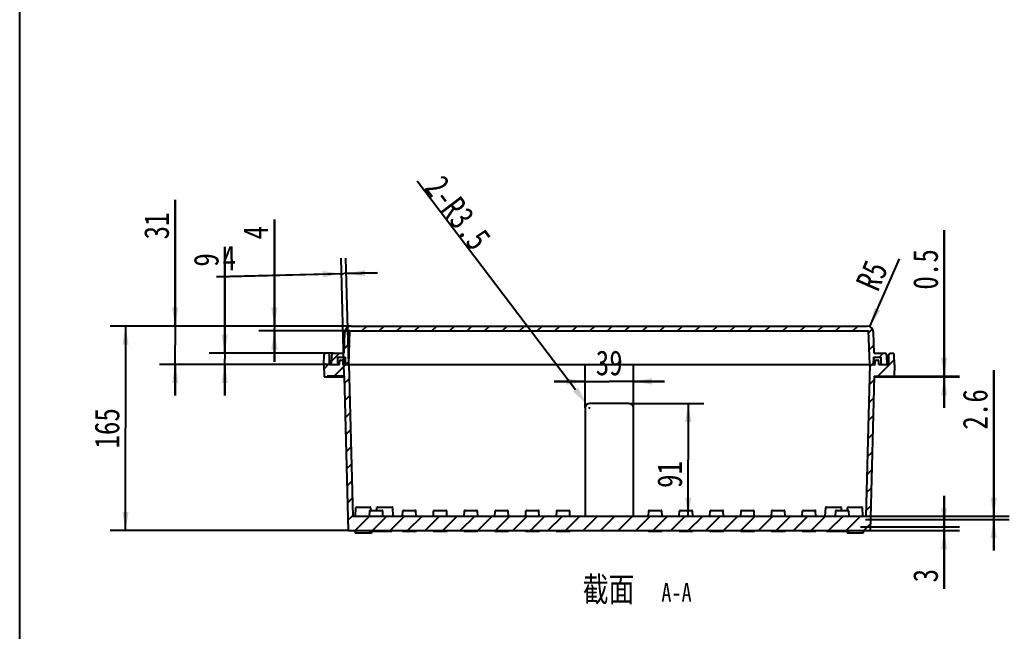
# Model space of a CAD drawing. Header units: millimetres. Extents: x 0 to 559, y 0 to 432.
# Drawn here: x 0 to 159.5, y 199.1 to 297.7 of the extents above; entities that cross this region are included whole.
import ezdxf

# ---------------------------------------------------------------- set-up
doc = ezdxf.new("R2010")
doc.units = ezdxf.units.MM
doc.header["$LTSCALE"] = 30.734
doc.header["$PDMODE"] = 3
doc.header["$PDSIZE"] = 8
doc.linetypes.add('CENTER', pattern=[0.6, 0.375, -0.075, 0.075, -0.075])
doc.layers.get('0').update_dxf_attribs({"linetype": 'CONTINUOUS'})
doc.layers.get('Defpoints').update_dxf_attribs({"linetype": 'CONTINUOUS'})
doc.layers.add('02___PRT_ALL_AXES', color=7, linetype='CONTINUOUS')
doc.styles.get("Standard").update_dxf_attribs({"font": 'txt', "width": 0.8})
doc.dimstyles.new('DIMSTYLE_1', dxfattribs={"dimtxt": 4, "dimasz": 3, "dimexe": 0.18, "dimexo": 0.0625, "dimgap": 0.09, "dimtad": 1, "dimlfac": 5, "dimdsep": 46, "dimtxsty": 'Standard', "dimblk": '_FILLED', "dimblk1": '_FILLED', "dimblk2": '_FILLED', "dimcen": 0.09, "dimadec": 0, "dimazin": 0, "dimtfac": 1, "dimtofl": 0, "dimtmove": 0, "dimatfit": 3, "dimldrblk": '_FILLED', "dimfxl": 1, "dimtolj": 1, "dimarcsym": 0})
doc.dimstyles.new('DIMSTYLE_2', dxfattribs={"dimtxt": 4, "dimasz": 3, "dimexe": 0.18, "dimexo": 0.0625, "dimgap": 0.09, "dimtad": 1, "dimlfac": 5, "dimdsep": 46, "dimtxsty": 'Standard', "dimblk": '_FILLED', "dimblk1": '_FILLED', "dimblk2": '_FILLED', "dimcen": 0.09, "dimadec": 0, "dimazin": 0, "dimtfac": 1, "dimtofl": 0, "dimtmove": 0, "dimatfit": 3, "dimldrblk": '_FILLED', "dimfxl": 1, "dimtolj": 1, "dimarcsym": 0})
pattern_1 = [(45, (0, 0), (-1.414214, 1.414214), [])]

# ---------------------------------------------------------------- blocks, each defined once
blk = doc.blocks.new('_FILLED')
at = {"color": 0, "linetype": 'ByBlock'}
blk.add_solid([(0, 0), (-1, 0.167), (-1, -0.167)], dxfattribs=at)
blk = doc.blocks.new('*D3')
at = {"color": 7, "linetype": 'Continuous'}
for p, q in [((53.43, 248.28), (14.55, 248.28)), ((17.05, 248.28), (17.05, 231.78)), ((17.05, 215.28), (17.05, 231.78)), ((52.95, 215.28), (14.55, 215.28))]:
    blk.add_line(p, q, dxfattribs=at)
at = {"color": 7, "linetype": 'Continuous', "xscale": 3, "yscale": 3, "zscale": 3}
for p, rotation in [((17.05, 248.28), 90), ((17.05, 215.28), 270)]:
    blk.add_blockref('_FILLED', p, dxfattribs=dict(at, rotation=rotation))
at = {"color": 7, "linetype": 'Continuous', "insert": (12.05, 231.78), "char_height": 4, "width": 9.6, "attachment_point": 2, "rotation": 90, "line_spacing_factor": 0.9}
blk.add_mtext('165', dxfattribs=at)
blk = doc.blocks.new('*D9')
at = {"color": 7, "linetype": 'Continuous'}
for p, q in [((33.05, 243.88), (33.05, 261.05)), ((33.05, 261.05), (33.05, 242.98)), ((50.57, 243.88), (30.55, 243.88)), ((33.05, 237.08), (33.05, 242.98)), ((50.29, 242.08), (30.55, 242.08)), ((33.05, 242.08), (33.05, 237.08))]:
    blk.add_line(p, q, dxfattribs=at)
at = {"color": 7, "linetype": 'Continuous', "xscale": 3, "yscale": 3, "zscale": 3}
for p, rotation in [((33.05, 243.88), 270), ((33.05, 242.08), 90)]:
    blk.add_blockref('_FILLED', p, dxfattribs=dict(at, rotation=rotation))
at = {"color": 7, "linetype": 'Continuous', "insert": (28.05, 257.85), "char_height": 4, "width": 3.2, "attachment_point": 1, "rotation": 90, "line_spacing_factor": 0.9}
blk.add_mtext('9', dxfattribs=at)
blk = doc.blocks.new('*D10')
at = {"color": 7, "linetype": 'Continuous'}
for p, q in [((91.15, 235.1), (91.15, 241.84)), ((98.95, 235.1), (98.95, 241.84)), ((91.15, 239.34), (86.15, 239.34)), ((86.15, 239.34), (95.05, 239.34)), ((103.95, 239.34), (95.05, 239.34)), ((98.95, 239.34), (103.95, 239.34))]:
    blk.add_line(p, q, dxfattribs=at)
at = {"color": 7, "linetype": 'Continuous', "xscale": 3, "yscale": 3, "zscale": 3}
blk.add_blockref('_FILLED', (91.15, 239.34), dxfattribs=at)
at = {"color": 7, "linetype": 'Continuous', "xscale": 3, "yscale": 3, "zscale": 3, "rotation": 180}
blk.add_blockref('_FILLED', (98.95, 239.34), dxfattribs=at)
at = {"color": 7, "linetype": 'Continuous', "insert": (95.05, 244.34), "char_height": 4, "width": 6.4, "attachment_point": 2, "line_spacing_factor": 0.9}
blk.add_mtext('39', dxfattribs=at)
blk = doc.blocks.new('*D11')
at = {"color": 7, "linetype": 'Continuous'}
for p, q in [((98.25, 235.8), (110.29, 235.8)), ((107.79, 235.8), (107.79, 226.7)), ((107.79, 217.6), (107.79, 226.7))]:
    blk.add_line(p, q, dxfattribs=at)
at = {"color": 7, "linetype": 'Continuous', "xscale": 3, "yscale": 3, "zscale": 3}
for p, rotation in [((107.79, 235.8), 90), ((107.79, 217.6), 270)]:
    blk.add_blockref('_FILLED', p, dxfattribs=dict(at, rotation=rotation))
at = {"color": 7, "linetype": 'Continuous', "insert": (102.79, 224.34), "char_height": 4, "width": 6.4, "attachment_point": 2, "rotation": 90, "line_spacing_factor": 0.9}
blk.add_mtext('91', dxfattribs=at)
blk = doc.blocks.new('*D12')
at = {"color": 7, "linetype": 'Continuous'}
for p, q in [((25.05, 248.28), (25.05, 268.65)), ((25.05, 268.65), (25.05, 245.18)), ((53.43, 248.28), (22.55, 248.28)), ((25.05, 237.08), (25.05, 245.18)), ((50.36, 242.08), (22.55, 242.08)), ((25.05, 242.08), (25.05, 237.08))]:
    blk.add_line(p, q, dxfattribs=at)
at = {"color": 7, "linetype": 'Continuous', "xscale": 3, "yscale": 3, "zscale": 3}
for p, rotation in [((25.05, 248.28), 270), ((25.05, 242.08), 90)]:
    blk.add_blockref('_FILLED', p, dxfattribs=dict(at, rotation=rotation))
at = {"color": 7, "linetype": 'Continuous', "insert": (20.05, 262.25), "char_height": 4, "width": 6.4, "attachment_point": 1, "rotation": 90, "line_spacing_factor": 0.9}
blk.add_mtext('31', dxfattribs=at)
blk = doc.blocks.new('*D13')
at = {"color": 7, "linetype": 'Continuous'}
for p, q in [((157.05, 217.6), (157.05, 241.17)), ((157.05, 241.17), (157.05, 217.34)), ((136.39, 217.08), (159.55, 217.08)), ((136.41, 217.6), (159.55, 217.6)), ((157.05, 212.08), (157.05, 217.34)), ((157.05, 217.08), (157.05, 212.08))]:
    blk.add_line(p, q, dxfattribs=at)
at = {"color": 7, "linetype": 'Continuous', "xscale": 3, "yscale": 3, "zscale": 3}
for p, rotation in [((157.05, 217.6), 270), ((157.05, 217.08), 90)]:
    blk.add_blockref('_FILLED', p, dxfattribs=dict(at, rotation=rotation))
at = {"color": 7, "linetype": 'Continuous', "insert": (152.05, 231.57), "char_height": 4, "width": 9.6, "attachment_point": 1, "rotation": 90, "line_spacing_factor": 0.9}
blk.add_mtext('2.6', dxfattribs=at)
blk = doc.blocks.new('*D19')
at = {"color": 7, "linetype": 'Continuous'}
for p, q in [((41.05, 248.28), (41.05, 265.45)), ((41.05, 265.45), (41.05, 247.88)), ((53.43, 248.28), (38.55, 248.28)), ((53.24, 247.48), (38.55, 247.48)), ((41.05, 242.48), (41.05, 247.88)), ((41.05, 247.48), (41.05, 242.48))]:
    blk.add_line(p, q, dxfattribs=at)
at = {"color": 7, "linetype": 'Continuous', "xscale": 3, "yscale": 3, "zscale": 3}
for p, rotation in [((41.05, 248.28), 270), ((41.05, 247.48), 90)]:
    blk.add_blockref('_FILLED', p, dxfattribs=dict(at, rotation=rotation))
at = {"color": 7, "linetype": 'Continuous', "insert": (36.05, 262.25), "char_height": 4, "width": 3.2, "attachment_point": 1, "rotation": 90, "line_spacing_factor": 0.9}
blk.add_mtext('4', dxfattribs=at)
blk = doc.blocks.new('*D20')
at = {"color": 7, "linetype": 'Continuous'}
for p, q in [((149.05, 240.18), (149.05, 263.75)), ((149.05, 263.75), (149.05, 240.13)), ((140.55, 240.18), (151.55, 240.18)), ((140.55, 240.08), (151.55, 240.08)), ((149.05, 235.08), (149.05, 240.13)), ((149.05, 240.08), (149.05, 235.08))]:
    blk.add_line(p, q, dxfattribs=at)
at = {"color": 7, "linetype": 'Continuous', "xscale": 3, "yscale": 3, "zscale": 3}
for p, rotation in [((149.05, 240.18), 270), ((149.05, 240.08), 90)]:
    blk.add_blockref('_FILLED', p, dxfattribs=dict(at, rotation=rotation))
at = {"color": 7, "linetype": 'Continuous', "insert": (144.05, 254.15), "char_height": 4, "width": 9.6, "attachment_point": 1, "rotation": 90, "line_spacing_factor": 0.9}
blk.add_mtext('0.5', dxfattribs=at)
blk = doc.blocks.new('*D21')
at = {"color": 7, "linetype": 'Continuous'}
for p, q in [((52.3, 240.18), (51.8, 259.22)), ((53.05, 242.08), (52.6, 259.24)), ((57.66, 256.88), (52.26, 256.73)), ((52.66, 256.74), (57.66, 256.88)), ((31.74, 256.2), (52.26, 256.73)), ((51.86, 256.72), (31.74, 256.2))]:
    blk.add_line(p, q, dxfattribs=at)
at = {"color": 7, "linetype": 'Continuous', "xscale": 3, "yscale": 3, "zscale": 3}
for p, rotation in [((51.86, 256.72), 1.5), ((52.66, 256.74), 181.5)]:
    blk.add_blockref('_FILLED', p, dxfattribs=dict(at, rotation=rotation))
at = {"color": 7, "linetype": 'Continuous', "insert": (34.8, 261.28), "char_height": 4, "width": 3.2, "attachment_point": 3, "rotation": 1.5, "line_spacing_factor": 0.9}
blk.add_mtext('4', dxfattribs=at)
blk = doc.blocks.new('*D28')
at = {"color": 7, "linetype": 'Continuous'}
blk.add_line((137.07, 248.2), (141.83, 259.11), dxfattribs=at)
at = {"color": 7, "linetype": 'Continuous', "xscale": 3, "yscale": 3, "zscale": 3, "rotation": 246.4063716129}
blk.add_blockref('_FILLED', (137.07, 248.2), dxfattribs=at)
at = {"color": 7, "linetype": 'Continuous', "insert": (134.69, 255.24), "char_height": 4, "width": 6.4, "attachment_point": 1, "rotation": 66.4064, "line_spacing_factor": 0.9}
blk.add_mtext('R5', dxfattribs=at)
blk = doc.blocks.new('*D29')
at = {"color": 7, "linetype": 'Continuous'}
for p, q in [((149.05, 215.88), (149.05, 220.88)), ((149.05, 220.88), (149.05, 215.58)), ((135.55, 215.88), (151.55, 215.88)), ((149.05, 205.91), (149.05, 215.58)), ((137.15, 215.28), (151.55, 215.28)), ((149.05, 215.28), (149.05, 205.91))]:
    blk.add_line(p, q, dxfattribs=at)
at = {"color": 7, "linetype": 'Continuous', "xscale": 3, "yscale": 3, "zscale": 3}
for p, rotation in [((149.05, 215.88), 270), ((149.05, 215.28), 90)]:
    blk.add_blockref('_FILLED', p, dxfattribs=dict(at, rotation=rotation))
at = {"color": 7, "linetype": 'Continuous', "insert": (144.05, 209.11), "char_height": 4, "width": 3.2, "attachment_point": 3, "rotation": 90, "line_spacing_factor": 0.9}
blk.add_mtext('3', dxfattribs=at)
blk = doc.blocks.new('*D69')
at = {"color": 0, "linetype": 'CENTER', "lineweight": -2, "ltscale": 5}
for p, q in [((64.1, 271.71), (89.61, 238.05)), ((91.76, 235.1), (91.94, 235.1)), ((91.85, 235.01), (91.85, 235.19))]:
    blk.add_line(p, q, dxfattribs=at)
at = {"layer": 'Defpoints', "color": 0, "linetype": 'CENTER', "ltscale": 5}
for p in [(91.42, 235.66), (91.85, 235.1)]:
    blk.add_point(p, dxfattribs=at)
at = {"color": 0, "linetype": 'CENTER', "lineweight": -2, "ltscale": 5, "xscale": 3, "yscale": 3, "zscale": 3, "rotation": 307.1522679050282}
blk.add_blockref('_FILLED', (91.42, 235.66), dxfattribs=at)
at = {"color": 0, "linetype": 'CENTER', "ltscale": 5, "insert": (70.65, 266.53), "char_height": 4, "attachment_point": 5, "rotation": 307.1523}
blk.add_mtext('\\A1;2-R3.5', dxfattribs=at)

msp = doc.modelspace()

# ---------------------------------------------------------------- hatches: boundary and pattern name
at = {"linetype": 'Continuous'}
h = msp.add_hatch(dxfattribs=at)
h.set_pattern_fill('DEFAULT__1', scale=2, angle=45, style=0, pattern_type=0)
h.set_pattern_definition(pattern_1)
edge = h.paths.add_edge_path()
edge.add_line((53.4292, 248.2806), (136.6648, 248.2806))
edge.add_spline(control_points=[(136.6648, 248.2806), (137.2345, 248.2806), (137.6443, 247.8849), (137.6642, 247.3155)], knot_values=[0, 0, 0, 0, 1, 1, 1, 1], weights=[1, 0.8128932, 0.8128932, 1], degree=3, periodic=0)
edge.add_line((137.7841, 243.8806), (137.6642, 247.3155))
edge.add_line((137.7841, 243.8806), (139.4461, 243.8806))
edge.add_spline(control_points=[(139.7959, 243.5428), (139.7889, 243.7421), (139.6455, 243.8806), (139.4461, 243.8806)], knot_values=[0, 0, 0, 0, 1, 1, 1, 1], weights=[1, 0.8128932, 0.8128932, 1], degree=3, periodic=0)
edge.add_line((139.847, 242.0806), (139.7959, 243.5428))
edge.add_line((138.8679, 242.0806), (139.847, 242.0806))
edge.add_line((138.847, 243.2806), (138.8679, 242.0806))
edge.add_line((137.647, 243.2806), (138.847, 243.2806))
edge.add_line((137.647, 243.2806), (137.626, 242.0806))
edge.add_line((137.047, 242.0806), (137.626, 242.0806))
edge.add_line((137.047, 242.0806), (136.8584, 247.4806))
edge.add_line((53.2355, 247.4806), (136.8584, 247.4806))
edge.add_line((53.047, 242.0806), (53.2355, 247.4806))
edge.add_line((52.4679, 242.0806), (53.047, 242.0806))
edge.add_line((52.447, 243.2806), (52.4679, 242.0806))
edge.add_line((51.247, 243.2806), (52.447, 243.2806))
edge.add_line((51.247, 243.2806), (51.226, 242.0806))
edge.add_line((50.247, 242.0806), (51.226, 242.0806))
edge.add_line((50.247, 242.0806), (50.298, 243.5428))
edge.add_spline(control_points=[(50.298, 243.5428), (50.305, 243.7421), (50.4484, 243.8806), (50.6478, 243.8806)], knot_values=[0, 0, 0, 0, 1, 1, 1, 1], weights=[1, 0.8128932, 0.8128932, 1], degree=3, periodic=0)
edge.add_line((50.6478, 243.8806), (52.3098, 243.8806))
edge.add_line((52.3098, 243.8806), (52.4298, 247.3155))
edge.add_spline(control_points=[(53.4292, 248.2806), (52.8595, 248.2806), (52.4497, 247.8849), (52.4298, 247.3155)], knot_values=[0, 0, 0, 0, 1, 1, 1, 1], weights=[1, 0.8128932, 0.8128932, 1], degree=3, periodic=0)
h = msp.add_hatch(dxfattribs=at)
h.set_pattern_fill('A', scale=2, angle=45, style=0, pattern_type=0)
h.set_pattern_definition(pattern_1)
edge = h.paths.add_edge_path()
edge.add_line((52.9488, 215.2806), (137.1452, 215.2806))
edge.add_line((52.2967, 240.1806), (52.9488, 215.2806))
edge.add_line((52.2967, 240.1806), (49.5393, 240.1806))
edge.add_line((49.5393, 240.1806), (49.5393, 240.0806))
edge.add_line((49.0993, 240.0806), (49.5393, 240.0806))
edge.add_line((49.047, 242.0806), (49.0993, 240.0806))
edge.add_line((49.047, 242.0806), (49.075, 243.6841))
edge.add_spline(control_points=[(49.2749, 243.8806), (49.1594, 243.8806), (49.077, 243.7996), (49.075, 243.6841)], knot_values=[0, 0, 0, 0, 1, 1, 1, 1], weights=[1, 0.80883363, 0.80883363, 1], degree=3, periodic=0)
edge.add_line((49.739, 243.8806), (49.2749, 243.8806))
edge.add_spline(control_points=[(49.739, 243.8806), (49.8546, 243.8806), (49.937, 243.7996), (49.939, 243.6841)], knot_values=[0, 0, 0, 0, 1, 1, 1, 1], weights=[1, 0.80883363, 0.80883363, 1], degree=3, periodic=0)
edge.add_line((49.967, 242.0806), (49.939, 243.6841))
edge.add_line((49.967, 242.0806), (51.547, 242.0806))
edge.add_line((51.547, 242.0806), (51.5558, 242.5841))
edge.add_spline(control_points=[(51.7557, 242.7806), (51.6402, 242.7806), (51.5578, 242.6996), (51.5558, 242.5841)], knot_values=[0, 0, 0, 0, 1, 1, 1, 1], weights=[1, 0.80883363, 0.80883363, 1], degree=3, periodic=0)
edge.add_line((51.7557, 242.7806), (51.9382, 242.7806))
edge.add_spline(control_points=[(51.9382, 242.7806), (52.0538, 242.7806), (52.1362, 242.6996), (52.1382, 242.5841)], knot_values=[0, 0, 0, 0, 1, 1, 1, 1], weights=[1, 0.80883363, 0.80883363, 1], degree=3, periodic=0)
edge.add_line((52.147, 242.0806), (52.1382, 242.5841))
edge.add_line((52.147, 242.0806), (53.047, 242.0806))
edge.add_line((53.047, 242.0806), (53.688, 217.6006))
edge.add_line((53.688, 217.6006), (136.4059, 217.6006))
edge.add_line((137.047, 242.0806), (136.4059, 217.6006))
edge.add_line((137.047, 242.0806), (137.947, 242.0806))
edge.add_line((137.947, 242.0806), (137.9558, 242.5841))
edge.add_spline(control_points=[(138.1557, 242.7806), (138.0402, 242.7806), (137.9578, 242.6996), (137.9558, 242.5841)], knot_values=[0, 0, 0, 0, 1, 1, 1, 1], weights=[1, 0.80883363, 0.80883363, 1], degree=3, periodic=0)
edge.add_line((138.1557, 242.7806), (138.3382, 242.7806))
edge.add_spline(control_points=[(138.3382, 242.7806), (138.4538, 242.7806), (138.5362, 242.6996), (138.5382, 242.5841)], knot_values=[0, 0, 0, 0, 1, 1, 1, 1], weights=[1, 0.80883363, 0.80883363, 1], degree=3, periodic=0)
edge.add_line((138.547, 242.0806), (138.5382, 242.5841))
edge.add_line((138.547, 242.0806), (140.127, 242.0806))
edge.add_line((140.127, 242.0806), (140.155, 243.6841))
edge.add_spline(control_points=[(140.3549, 243.8806), (140.2394, 243.8806), (140.157, 243.7996), (140.155, 243.6841)], knot_values=[0, 0, 0, 0, 1, 1, 1, 1], weights=[1, 0.80883363, 0.80883363, 1], degree=3, periodic=0)
edge.add_line((140.3549, 243.8806), (140.819, 243.8806))
edge.add_spline(control_points=[(140.819, 243.8806), (140.9346, 243.8806), (141.017, 243.7996), (141.019, 243.6841)], knot_values=[0, 0, 0, 0, 1, 1, 1, 1], weights=[1, 0.80883363, 0.80883363, 1], degree=3, periodic=0)
edge.add_line((141.047, 242.0806), (141.019, 243.6841))
edge.add_line((141.047, 242.0806), (140.9946, 240.0806))
edge.add_line((140.5546, 240.0806), (140.9946, 240.0806))
edge.add_line((140.5546, 240.1806), (140.5546, 240.0806))
edge.add_line((137.7972, 240.1806), (140.5546, 240.1806))
edge.add_line((137.7972, 240.1806), (137.1452, 215.2806))

# ---------------------------------------------------------------- linework, layer by layer
at = {"color": 7, "linetype": 'Continuous'}
for p, q in [((0, 0), (0, 431.8)), ((52.3098, 243.8806), (52.4298, 247.3155)), ((53.047, 242.0806), (53.2355, 247.4806)), ((53.2355, 247.4806), (136.8584, 247.4806)), ((53.4292, 248.2806), (136.6648, 248.2806)), ((137.047, 242.0806), (136.8584, 247.4806)), ((137.7841, 243.8806), (137.6642, 247.3155)), ((49.047, 242.0806), (49.075, 243.6841)), ((49.739, 243.8806), (49.2749, 243.8806)), ((49.967, 242.0806), (49.939, 243.6841)), ((50.247, 242.0806), (50.298, 243.5428)), ((50.6478, 243.8806), (52.3098, 243.8806)), ((51.247, 243.2806), (51.226, 242.0806)), ((51.247, 243.2806), (52.447, 243.2806)), ((51.547, 242.0806), (51.5558, 242.5841)), ((51.7557, 242.7806), (51.9382, 242.7806)), ((52.0871, 242.7806), (52.447, 242.7806)), ((52.147, 242.0806), (52.1382, 242.5841)), ((52.447, 243.2806), (52.4679, 242.0806)), ((137.647, 243.2806), (137.626, 242.0806)), ((137.647, 243.2806), (138.847, 243.2806)), ((137.647, 242.7806), (138.0066, 242.7806)), ((137.7841, 243.8806), (139.4461, 243.8806)), ((137.947, 242.0806), (137.9558, 242.5841)), ((138.1557, 242.7806), (138.3382, 242.7806)), ((138.547, 242.0806), (138.5382, 242.5841)), ((138.847, 243.2806), (138.8679, 242.0806)), ((139.847, 242.0806), (139.7959, 243.5428)), ((140.127, 242.0806), (140.155, 243.6841)), ((140.3549, 243.8806), (140.819, 243.8806)), ((141.047, 242.0806), (141.019, 243.6841)), ((49.047, 242.0806), (49.0993, 240.0806)), ((49.967, 242.0806), (51.547, 242.0806)), ((52.147, 242.0806), (137.0241, 242.0806)), ((53.047, 242.0806), (53.688, 217.6006)), ((137.047, 242.0806), (136.4059, 217.6006)), ((137.047, 242.0806), (137.947, 242.0806)), ((138.547, 242.0806), (140.127, 242.0806)), ((141.047, 242.0806), (140.9946, 240.0806)), ((49.0993, 240.0806), (52.2967, 240.0806)), ((49.5393, 240.1806), (49.5393, 240.0806)), ((52.2967, 240.1806), (49.5393, 240.1806)), ((50.725, 240.0806), (50.725, 240.1806)), ((52.2967, 240.1806), (52.9488, 215.2806)), ((137.7972, 240.1806), (137.1452, 215.2806)), ((137.7972, 240.1806), (140.5546, 240.1806)), ((137.7972, 240.0806), (140.9946, 240.0806)), ((139.3689, 240.0806), (139.3689, 240.1806)), ((140.5546, 240.1806), (140.5546, 240.0806)), ((91.147, 235.1006), (91.147, 217.6006)), ((98.247, 235.8006), (91.847, 235.8006)), ((98.947, 217.6006), (98.947, 235.1006)), ((54.1289, 217.6006), (54.2015, 218.9858)), ((54.3013, 219.0806), (56.5019, 219.0806)), ((56.6248, 218.5461), (56.6018, 218.9858)), ((57.5735, 218.5406), (57.5968, 218.9858)), ((57.6967, 219.0806), (60.0373, 219.0806)), ((60.2097, 217.6006), (60.1371, 218.9858)), ((129.8842, 217.6006), (129.9568, 218.9858)), ((130.0567, 219.0806), (132.3973, 219.0806)), ((132.5205, 218.5406), (132.4971, 218.9858)), ((133.4691, 218.5461), (133.4922, 218.9858)), ((133.592, 219.0806), (135.7926, 219.0806)), ((135.9651, 217.6006), (135.8925, 218.9858)), ((53.688, 217.6006), (136.4059, 217.6006)), ((56.376, 217.6006), (56.4203, 218.4458)), ((56.5202, 218.5406), (58.4173, 218.5406)), ((58.5615, 217.6006), (58.5172, 218.4458)), ((61.7342, 217.6006), (61.7785, 218.4458)), ((61.8784, 218.5406), (63.7756, 218.5406)), ((63.9197, 217.6006), (63.8754, 218.4458)), ((66.6942, 217.6006), (66.7385, 218.4458)), ((66.8384, 218.5406), (68.7356, 218.5406)), ((68.8797, 217.6006), (68.8354, 218.4458)), ((71.6542, 217.6006), (71.6985, 218.4458)), ((71.7984, 218.5406), (73.6956, 218.5406)), ((73.8397, 217.6006), (73.7954, 218.4458)), ((76.6142, 217.6006), (76.6585, 218.4458)), ((76.7584, 218.5406), (78.6556, 218.5406)), ((78.7997, 217.6006), (78.7554, 218.4458)), ((81.5742, 217.6006), (81.6185, 218.4458)), ((81.7184, 218.5406), (83.6156, 218.5406)), ((83.7597, 217.6006), (83.7154, 218.4458)), ((86.5342, 217.6006), (86.5785, 218.4458)), ((86.6784, 218.5406), (88.5756, 218.5406)), ((88.7197, 217.6006), (88.6754, 218.4458)), ((101.3742, 217.6006), (101.4185, 218.4458)), ((101.5184, 218.5406), (103.4156, 218.5406)), ((103.5597, 217.6006), (103.5154, 218.4458)), ((106.3342, 217.6006), (106.3785, 218.4458)), ((106.4784, 218.5406), (108.3756, 218.5406)), ((108.5197, 217.6006), (108.4754, 218.4458)), ((111.2942, 217.6006), (111.3385, 218.4458)), ((111.4384, 218.5406), (113.3356, 218.5406)), ((113.4797, 217.6006), (113.4354, 218.4458)), ((116.2542, 217.6006), (116.2985, 218.4458)), ((116.3984, 218.5406), (118.2956, 218.5406)), ((118.4397, 217.6006), (118.3954, 218.4458)), ((121.2142, 217.6006), (121.2585, 218.4458)), ((121.3584, 218.5406), (123.2556, 218.5406)), ((123.3997, 217.6006), (123.3554, 218.4458)), ((126.1742, 217.6006), (126.2185, 218.4458)), ((126.3184, 218.5406), (128.2156, 218.5406)), ((128.3597, 217.6006), (128.3154, 218.4458)), ((131.5324, 217.6006), (131.5767, 218.4458)), ((131.6766, 218.5406), (133.5738, 218.5406)), ((133.7179, 217.6006), (133.6736, 218.4458)), ((52.9488, 215.2806), (137.1452, 215.2806)), ((54.1016, 215.2806), (54.1016, 214.8806)), ((56.3488, 215.2806), (56.3488, 215.1606)), ((56.7016, 215.1606), (56.7016, 214.8806)), ((58.5888, 215.2806), (58.5888, 215.1606)), ((59.987, 215.2806), (59.987, 215.1606)), ((61.707, 215.2806), (61.707, 215.1606)), ((63.947, 215.2806), (63.947, 215.1606)), ((66.667, 215.2806), (66.667, 215.1606)), ((68.907, 215.2806), (68.907, 215.1606)), ((71.627, 215.2806), (71.627, 215.1606)), ((73.867, 215.2806), (73.867, 215.1606)), ((76.587, 215.2806), (76.587, 215.1606)), ((78.827, 215.2806), (78.827, 215.1606)), ((81.547, 215.2806), (81.547, 215.1606)), ((83.787, 215.2806), (83.787, 215.1606)), ((86.507, 215.2806), (86.507, 215.1606)), ((88.747, 215.2806), (88.747, 215.1606)), ((101.347, 215.2806), (101.347, 215.1606)), ((103.587, 215.2806), (103.587, 215.1606)), ((106.307, 215.2806), (106.307, 215.1606)), ((108.547, 215.2806), (108.547, 215.1606)), ((111.267, 215.2806), (111.267, 215.1606)), ((113.507, 215.2806), (113.507, 215.1606)), ((116.227, 215.2806), (116.227, 215.1606)), ((118.467, 215.2806), (118.467, 215.1606)), ((121.187, 215.2806), (121.187, 215.1606)), ((123.427, 215.2806), (123.427, 215.1606)), ((126.147, 215.2806), (126.147, 215.1606)), ((128.387, 215.2806), (128.387, 215.1606)), ((130.107, 215.2806), (130.107, 215.1606)), ((131.5052, 215.2806), (131.5052, 215.1606)), ((133.3923, 215.1606), (133.3923, 214.8806)), ((133.7452, 215.2806), (133.7452, 215.1606)), ((135.9923, 215.2806), (135.9923, 214.8806))]:
    msp.add_line(p, q, dxfattribs=at)
for centre, radius, start, end in [((53.4292, 247.2806), 1, 90, 178), ((136.6648, 247.2806), 1, 2, 90), ((49.2749, 243.6806), 0.2, 90, 179), ((49.739, 243.6806), 0.2, 1, 90), ((50.6478, 243.5306), 0.35, 90, 178), ((51.7557, 242.5806), 0.2, 90, 179), ((51.9382, 242.5806), 0.2, 1, 90), ((138.1557, 242.5806), 0.2, 90, 179), ((138.3382, 242.5806), 0.2, 1, 90), ((139.4461, 243.5306), 0.35, 2, 90), ((140.3549, 243.6806), 0.2, 90, 179), ((140.819, 243.6806), 0.2, 1, 90), ((91.847, 235.1006), 0.7, 90, 180), ((98.247, 235.1006), 0.7, 0, 90), ((54.3013, 218.9806), 0.1, 90, 176.999998), ((56.5019, 218.9806), 0.1, 3.000002, 90), ((57.6967, 218.9806), 0.1, 90, 176.999998), ((60.0373, 218.9806), 0.1, 3.000002, 90), ((130.0567, 218.9806), 0.1, 90, 176.999998), ((132.3973, 218.9806), 0.1, 3.000002, 90), ((133.592, 218.9806), 0.1, 90, 176.999998), ((135.7926, 218.9806), 0.1, 3.000002, 90), ((56.5202, 218.4406), 0.1, 90, 176.999999), ((58.4173, 218.4406), 0.1, 3.000001, 90), ((61.8784, 218.4406), 0.1, 90, 176.999997), ((63.7756, 218.4406), 0.1, 3.000003, 90), ((66.8384, 218.4406), 0.1, 90, 176.999997), ((68.7356, 218.4406), 0.1, 3.000003, 90), ((71.7984, 218.4406), 0.1, 90, 176.999997), ((73.6956, 218.4406), 0.1, 3.000003, 90), ((76.7584, 218.4406), 0.1, 90, 176.999997), ((78.6556, 218.4406), 0.1, 3.000003, 90), ((81.7184, 218.4406), 0.1, 90, 176.999997), ((83.6156, 218.4406), 0.1, 3.000003, 90), ((86.6784, 218.4406), 0.1, 90, 176.999997), ((88.5756, 218.4406), 0.1, 3.000003, 90), ((101.5184, 218.4406), 0.1, 90, 176.999997), ((103.4156, 218.4406), 0.1, 3.000003, 90), ((106.4784, 218.4406), 0.1, 90, 176.999997), ((108.3756, 218.4406), 0.1, 3.000003, 90), ((111.4384, 218.4406), 0.1, 90, 176.999997), ((113.3356, 218.4406), 0.1, 3.000003, 90), ((116.3984, 218.4406), 0.1, 90, 176.999997), ((118.2956, 218.4406), 0.1, 3.000003, 90), ((121.3584, 218.4406), 0.1, 90, 176.999997), ((123.2556, 218.4406), 0.1, 3.000003, 90), ((126.3184, 218.4406), 0.1, 90, 176.999997), ((128.2156, 218.4406), 0.1, 3.000003, 90), ((131.6766, 218.4406), 0.1, 90, 176.999999), ((133.5738, 218.4406), 0.1, 3.000001, 90)]:
    msp.add_arc(centre, radius, start, end, dxfattribs=at)
at = {"layer": '02___PRT_ALL_AXES', "color": 7, "linetype": 'Continuous'}
for p, q in [((54.1016, 215.2806), (54.1016, 214.8806)), ((56.7016, 214.8806), (54.1016, 214.8806)), ((56.3488, 215.2806), (56.3488, 215.1606)), ((58.5888, 215.1606), (56.3488, 215.1606)), ((56.7016, 215.1606), (56.7016, 214.8806)), ((58.5888, 215.2806), (58.5888, 215.1606)), ((59.987, 215.1606), (58.6725, 215.1606)), ((59.987, 215.2806), (59.987, 215.1606)), ((61.707, 215.2806), (61.707, 215.1606)), ((63.947, 215.1606), (61.707, 215.1606)), ((63.947, 215.2806), (63.947, 215.1606)), ((66.667, 215.2806), (66.667, 215.1606)), ((68.907, 215.1606), (66.667, 215.1606)), ((68.907, 215.2806), (68.907, 215.1606)), ((71.627, 215.2806), (71.627, 215.1606)), ((73.867, 215.1606), (71.627, 215.1606)), ((73.867, 215.2806), (73.867, 215.1606)), ((76.587, 215.2806), (76.587, 215.1606)), ((78.827, 215.1606), (76.587, 215.1606)), ((78.827, 215.2806), (78.827, 215.1606)), ((81.547, 215.2806), (81.547, 215.1606)), ((83.787, 215.1606), (81.547, 215.1606)), ((83.787, 215.2806), (83.787, 215.1606)), ((86.507, 215.2806), (86.507, 215.1606)), ((88.747, 215.1606), (86.507, 215.1606)), ((88.747, 215.2806), (88.747, 215.1606)), ((101.347, 215.2806), (101.347, 215.1606)), ((103.587, 215.1606), (101.347, 215.1606)), ((103.587, 215.2806), (103.587, 215.1606)), ((106.307, 215.2806), (106.307, 215.1606)), ((108.547, 215.1606), (106.307, 215.1606)), ((108.547, 215.2806), (108.547, 215.1606)), ((111.267, 215.2806), (111.267, 215.1606)), ((113.507, 215.1606), (111.267, 215.1606)), ((113.507, 215.2806), (113.507, 215.1606)), ((116.227, 215.2806), (116.227, 215.1606)), ((118.467, 215.1606), (116.227, 215.1606)), ((118.467, 215.2806), (118.467, 215.1606)), ((121.187, 215.2806), (121.187, 215.1606)), ((123.427, 215.1606), (121.187, 215.1606)), ((123.427, 215.2806), (123.427, 215.1606)), ((126.147, 215.2806), (126.147, 215.1606)), ((128.387, 215.1606), (126.147, 215.1606)), ((128.387, 215.2806), (128.387, 215.1606)), ((130.107, 215.2806), (130.107, 215.1606)), ((131.4215, 215.1606), (130.107, 215.1606)), ((131.5052, 215.2806), (131.5052, 215.1606)), ((133.7452, 215.1606), (131.5052, 215.1606)), ((133.3923, 215.1606), (133.3923, 214.8806)), ((135.9923, 214.8806), (133.3923, 214.8806)), ((133.7452, 215.2806), (133.7452, 215.1606)), ((135.9923, 215.2806), (135.9923, 214.8806))]:
    msp.add_line(p, q, dxfattribs=at)

# ---------------------------------------------------------------- texts
at = {"color": 7, "linetype": 'Continuous', "insert": (108.3448, 207.8092), "char_height": 4, "width": 23.4, "attachment_point": 3, "line_spacing_factor": 0.9}
msp.add_mtext('截面  \\H3.0;A-A', dxfattribs=at)

# ---------------------------------------------------------------- dimensions: what is measured, and where the dimension line sits
at = {"linetype": 'CENTER', "ltscale": 5}
dim = msp.add_radius_dim(center=(91.847, 235.1006), mpoint=(91.4242, 235.6585), text='2-R3.5', dimstyle='DIMSTYLE_1', dxfattribs=at)
dim.commit()
dim.dimension.update_dxf_attribs({"geometry": '*D69', "text_midpoint": (68.9891, 265.2669), "dimtype": 164})
at = {"color": 7, "linetype": 'Continuous'}
for base, p1, p2, angle, picture, middle in [((25.047, 242.0806), (53.4292, 248.2806), (50.3564, 242.0806), 270, '*D12', (22.047, 265.4506)), ((41.047, 248.2806), (53.2355, 247.4806), (53.4292, 248.2806), 90, '*D19', (38.047, 263.8506)), ((149.047, 240.0806), (140.5546, 240.1806), (140.5546, 240.0806), 270, '*D20', (146.047, 258.9506)), ((33.047, 242.0806), (50.5742, 243.8806), (50.2883, 242.0806), 270, '*D9', (30.047, 259.4506)), ((52.663, 256.7448), (52.2967, 240.1806), (53.047, 242.0806), 1.5, '*D21', (33.0307, 256.0457)), ((17.047, 215.2806), (53.4292, 248.2806), (52.9488, 215.2806), 270, '*D3', (16.1977, 227.4894)), ((91.147, 239.3413), (98.947, 235.1006), (91.147, 235.1006), 180, '*D10', (91.847, 242.3413)), ((157.047, 217.6006), (136.3923, 217.0806), (136.4059, 217.6006), 90, '*D13', (154.047, 236.3706)), ((107.7948, 235.8006), (136.4059, 217.6006), (98.247, 235.8006), 90, '*D11', (106.2287, 221.4762)), ((149.047, 215.2806), (135.5452, 215.8806), (137.1452, 215.2806), 270, '*D29', (147.4808, 204.6453))]:
    dim = msp.add_linear_dim(base=base, p1=p1, p2=p2, angle=angle, dimstyle='DIMSTYLE_1', dxfattribs=at)
    dim.commit()
    dim.dimension.update_dxf_attribs({"geometry": picture, "text_midpoint": middle, "dimtype": 160})
dim = msp.add_radius_dim(center=(136.6648, 247.2806), mpoint=(137.065, 248.197), dimstyle='DIMSTYLE_2', dxfattribs=at)
dim.commit()
dim.dimension.update_dxf_attribs({"geometry": '*D28', "text_midpoint": (137.8003, 257.3759), "dimtype": 164})

doc.saveas('drawing.dxf')
